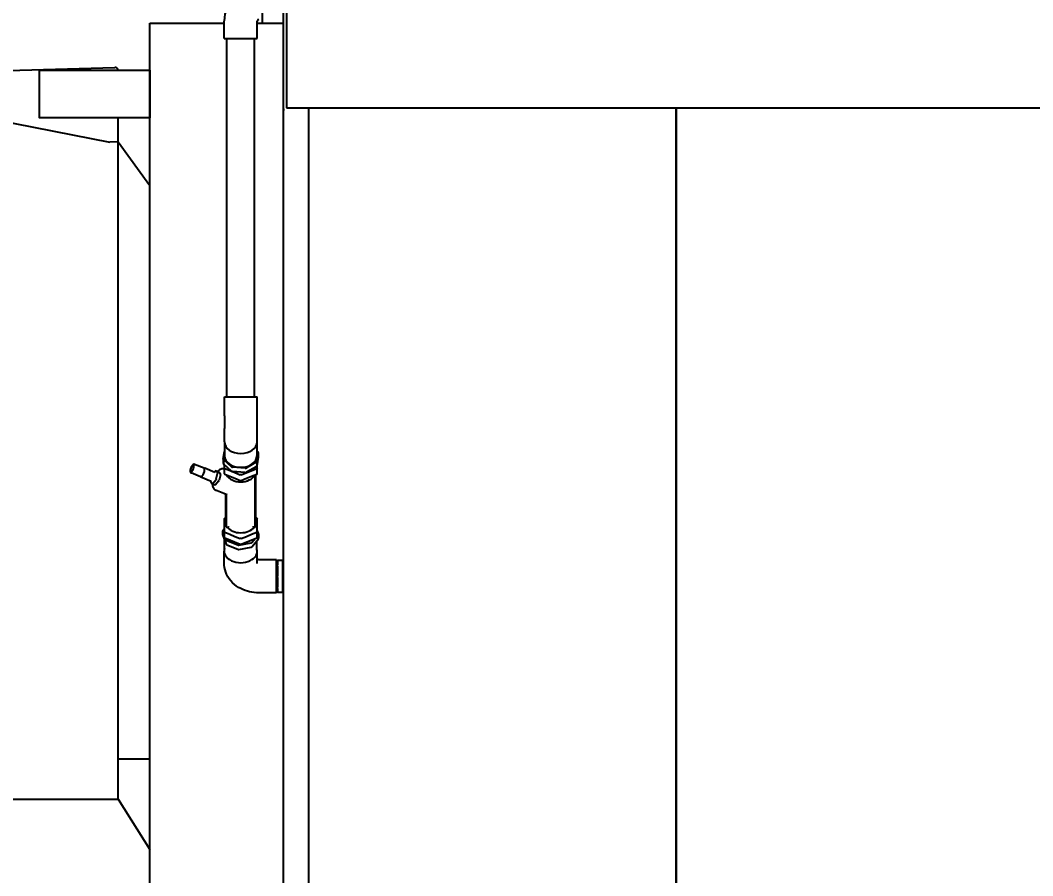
# Model space of a CAD drawing. Header units: millimetres. Extents: x 16200 to 32328, y 19251 to 29476.
# Drawn here: x 16509.5 to 16570.6, y 19538.2 to 19589.8 of the extents above; entities that cross this region are included whole.
import ezdxf

# ---------------------------------------------------------------- set-up
doc = ezdxf.new("R2010")
doc.units = ezdxf.units.MM
doc.header["$LTSCALE"] = 5
for name, color, linetype in [('COIL-CONTROL', 2, 'Continuous'), ('CONDENSER-SST-CONTROL', 1, 'Continuous'), ('RECIRCULATION-CONTROL', 3, 'Continuous'), ('UNIT', 6, 'Continuous')]:
    doc.layers.add(name, color=color, linetype=linetype)
doc.styles.add('SUBMITTAL', font='romans.shx', dxfattribs={"width": 0.75})
doc.dimstyles.new('SUBMITTAL', dxfattribs={"dimtxt": 0.09375, "dimasz": 0.09375, "dimexe": 0.03125, "dimexo": 0.0625, "dimgap": 0.0625, "dimtad": 0, "dimdec": 4, "dimzin": 4, "dimdsep": 46, "dimlunit": 4, "dimtxsty": 'SUBMITTAL', "dimcen": 0.09375, "dimclre": 6, "dimadec": 0, "dimazin": 0, "dimtfac": 1, "dimtdec": 0, "dimtofl": 0, "dimtmove": 0, "dimatfit": 3, "dimfxl": 0, "dimfrac": 2, "dimtolj": 1, "dimtzin": 4, "dimarcsym": 0})

# ---------------------------------------------------------------- blocks, each defined once
blk = doc.blocks.new('*D7')
at = {"layer": 'UNIT', "color": 6, "lineweight": -2}
for p, q in [((16500.854, 19583.63), (16500.854, 19477.943)), ((16525.393, 19510.158), (16525.393, 19477.943))]:
    blk.add_line(p, q, dxfattribs=at)
at = {"layer": 'UNIT', "color": 3, "lineweight": -2}
for p, q in [((16500.854, 19480.543), (16493.523, 19480.543)), ((16520.843, 19480.543), (16505.404, 19480.543))]:
    blk.add_line(p, q, dxfattribs=at)
at = {"layer": 'UNIT', "color": 3}
for points in [[(16505.404, 19481.301), (16505.404, 19479.785), (16500.854, 19480.543)], [(16520.843, 19481.301), (16520.843, 19479.785), (16525.393, 19480.543)]]:
    blk.add_solid(points, dxfattribs=at)
at = {"layer": 'UNIT', "color": 3, "insert": (16477.841, 19480.543), "char_height": 4.55, "attachment_point": 5, "style": 'SUBMITTAL'}
blk.add_mtext('\\A1;2\'-0 1/2"', dxfattribs=at)

msp = doc.modelspace()

# ---------------------------------------------------------------- linework, layer by layer
at = {"layer": 'COIL-CONTROL'}
msp.add_line((16517.3253, 19589.59), (16525.3927, 19589.59), dxfattribs=at)
at = {"layer": 'RECIRCULATION-CONTROL'}
for p, q in [((16519.8206, 19562.8176), (16519.7638, 19562.6088)), ((16519.7638, 19562.6088), (16519.8206, 19562.5392)), ((16519.9343, 19562.9568), (16519.8206, 19562.8176)), ((16519.8206, 19562.5392), (16519.9343, 19562.6784)), ((16519.9911, 19562.8872), (16519.9343, 19562.9568)), ((16519.9343, 19562.6784), (16519.9911, 19562.8872)), ((16520.5953, 19562.7526), (16520.0157, 19562.9893)), ((16521.2506, 19562.5064), (16520.6323, 19562.7588)), ((16521.2231, 19562.5176), (16521.27, 19562.5751)), ((16521.3253, 19562.5909), (16521.27, 19562.5751)), ((16521.3253, 19562.5909), (16521.4958, 19562.5213)), ((16521.4138, 19562.4824), (16521.3253, 19562.5909)), ((16520.387, 19562.2423), (16519.8074, 19562.479)), ((16521.0274, 19561.9596), (16520.4091, 19562.2121)), ((16520.9805, 19561.9788), (16521.0005, 19561.928)), ((16521.0005, 19561.928), (16521.0891, 19561.8195)), ((16521.1186, 19561.8315), (16521.2957, 19562.0485)), ((16521.4662, 19561.9789), (16521.2891, 19561.7619)), ((16521.3253, 19562.1088), (16521.2957, 19562.0485)), ((16521.3253, 19562.1088), (16521.4138, 19562.4342)), ((16521.4138, 19562.4824), (16521.4138, 19562.4342)), ((16521.4662, 19561.9789), (16521.4958, 19562.0392)), ((16521.1186, 19561.8315), (16521.0891, 19561.8195)), ((16521.0891, 19561.8195), (16521.2596, 19561.7499)), ((16521.2596, 19561.7499), (16521.2891, 19561.7619)), ((16524.9627, 19557.2429), (16523.9065, 19557.2429)), ((16524.9627, 19555.2429), (16524.9627, 19557.2429)), ((16524.9627, 19557.0729), (16525.0182, 19557.0729)), ((16525.0182, 19557.1956), (16525.0182, 19557.2062)), ((16525.0182, 19557.2062), (16525.3302, 19557.2062)), ((16525.0182, 19557.1956), (16525.0182, 19556.9297)), ((16525.3302, 19557.2062), (16525.3302, 19555.2796)), ((16525.0182, 19556.8627), (16525.0182, 19556.9297)), ((16525.0182, 19556.8627), (16525.0182, 19556.2586)), ((16525.0182, 19556.1668), (16525.0182, 19556.2586)), ((16525.0182, 19556.1668), (16525.0182, 19555.5783)), ((16524.9627, 19555.2429), (16523.9065, 19555.2429)), ((16524.9627, 19555.4129), (16525.0182, 19555.4129)), ((16525.0182, 19555.5155), (16525.0182, 19555.5783)), ((16525.0182, 19555.5155), (16525.0182, 19555.2873)), ((16525.0182, 19555.2796), (16525.0182, 19555.2873)), ((16525.0182, 19555.2796), (16525.3302, 19555.2796))]:
    msp.add_line(p, q, dxfattribs=at)
msp.add_arc((16523.9065, 19589.7114), 2.1, 90, 180, dxfattribs=at)
msp.add_ellipse((16520.4912, 19562.4975), major_axis=(0.1042, 0.2551), ratio=0.3535534, start_param=3.1415927, end_param=6.2831853, dxfattribs=at)
for points, knots in [([(16520.0157, 19562.9893), (16520.0054, 19562.9935), (16519.9942, 19562.995), (16519.9709, 19562.9934), (16519.9591, 19562.9896), (16519.9308, 19562.9755), (16519.9152, 19562.9629), (16519.8831, 19562.93), (16519.8668, 19562.9089), (16519.8371, 19562.8626), (16519.8236, 19562.838), (16519.7998, 19562.7868), (16519.7893, 19562.7604), (16519.7721, 19562.7077), (16519.7653, 19562.6815), (16519.756, 19562.6308), (16519.7537, 19562.6065), (16519.7546, 19562.5602), (16519.7579, 19562.5385), (16519.7709, 19562.5111), (16519.7756, 19562.5037), (16519.7886, 19562.4895), (16519.7974, 19562.483), (16519.8074, 19562.479)], [5.4261134, 5.4261134, 5.4261134, 5.4261134, 5.5971606, 5.5971606, 5.8067275, 5.8067275, 6.1423947, 6.1423947, 6.5140367, 6.5140367, 6.8590182, 6.8590182, 7.195944, 7.195944, 7.5335492, 7.5335492, 7.8809672, 7.8809672, 8.2554135, 8.2554135, 8.4021613, 8.4021613, 8.567706, 8.567706, 8.567706, 8.567706]), ([(16520.5777, 19562.7598), (16520.5778, 19562.7599), (16520.578, 19562.7599), (16520.5865, 19562.7626), (16520.5953, 19562.7642), (16520.6138, 19562.7642), (16520.6234, 19562.7624), (16520.6323, 19562.7588)], [0.56947316, 0.56947316, 0.56947316, 0.56947316, 0.5715822, 0.5715822, 0.71432707, 0.71432707, 0.85707195, 0.85707195, 0.85707195, 0.85707195]), ([(16520.4091, 19562.2121), (16520.4002, 19562.2157), (16520.3921, 19562.2212), (16520.3789, 19562.2341), (16520.3737, 19562.2414), (16520.3695, 19562.2493), (16520.3694, 19562.2494), (16520.3694, 19562.2495)], [3.9986646, 3.9986646, 3.9986646, 3.9986646, 4.14140948, 4.14140948, 4.28415435, 4.28415435, 4.28626339, 4.28626339, 4.28626339, 4.28626339]), ([(16521.1074, 19561.812), (16521.1069, 19561.804), (16521.1066, 19561.7961), (16521.1041, 19561.7188), (16521.1087, 19561.6519), (16521.1483, 19561.5599), (16521.1598, 19561.5388), (16521.1971, 19561.4886), (16521.2278, 19561.4599), (16521.273, 19561.4362), (16521.2806, 19561.4326), (16521.2883, 19561.4295)], [7.75903695, 7.75903695, 7.75903695, 7.75903695, 7.80734887, 7.80734887, 8.23326363, 8.23326363, 8.35694093, 8.35694093, 8.53344057, 8.53344057, 8.56770601, 8.56770601, 8.56770601, 8.56770601])]:
    msp.add_open_spline(points, degree=3, knots=knots, dxfattribs=at)
at = {"layer": 'UNIT'}
for p, q in [((16524.1033, 19599.7711), (16524.1033, 19589.59)), ((16525.3927, 19512.7577), (16525.3927, 19593.1124)), ((16525.5594, 19592.9339), (16525.5594, 19584.4836)), ((16501.6738, 19586.5151), (16515.215, 19586.9223)), ((16515.4209, 19586.4964), (16515.4209, 19586.7234)), ((16515.4209, 19582.4295), (16515.4209, 19586.4964)), ((16515.4209, 19586.0795), (16517.3253, 19586.0795)), ((16502.2134, 19584.9037), (16514.9209, 19582.4093)), ((16525.5594, 19584.4836), (16619.7312, 19584.4836)), ((16526.8927, 19584.4836), (16526.8927, 19518.8224)), ((16549.0464, 19584.4836), (16549.0464, 19520.9759)), ((16549.0858, 19520.9759), (16549.0858, 19584.4836)), ((16515.4209, 19582.4268), (16514.9209, 19582.4093)), ((16515.4209, 19542.8056), (16515.4209, 19582.4295)), ((16515.4209, 19582.4268), (16517.3253, 19579.8016)), ((16515.4209, 19545.243), (16517.3253, 19545.243)), ((16502.4209, 19542.8056), (16515.4209, 19542.8056)), ((16515.4209, 19542.8056), (16517.3253, 19539.7741))]:
    msp.add_line(p, q, dxfattribs=at)
msp.add_open_spline([(16515.4209, 19586.7234), (16515.4209, 19586.7832), (16515.3923, 19586.8424), (16515.3454, 19586.8795), (16515.3088, 19586.9085), (16515.2617, 19586.9239), (16515.215, 19586.9223)], degree=3, knots=[-1, -1, -1, -1, -0.4385856, -0.4385856, -0.4385856, 0, 0, 0, 0], dxfattribs=at)
msp.add_open_spline([(16525.3865, 19584.4162), (16525.3906, 19584.382), (16525.3927, 19584.3467), (16525.3927, 19584.3115)], degree=3, dxfattribs=at)

# ---------------------------------------------------------------- dimensions: what is measured, and where the dimension line sits
at = {"layer": 'UNIT', "color": 3}
dim = msp.add_linear_dim(base=(16525.3927, 19480.5429), p1=(16500.8535, 19586.2298), p2=(16525.3927, 19512.7577), angle=180, dimstyle='SUBMITTAL', override={"dimscale": 65, "dimtxt": 0.07, "dimasz": 0.07, "dimexe": 0.04, "dimexo": 0.04, "dimgap": 0.03125, "dimdec": 3, "dimzin": 3, "dimclrd": 3, "dimclrt": 3, "dimtdec": 3, "dimtix": 1}, dxfattribs=at)
dim.commit()
dim.dimension.update_dxf_attribs({"geometry": '*D7', "text_midpoint": (16477.8413, 19480.5429), "dimtype": 160})

# ---------------------------------------------------------------- next in the draw order: wipeouts: each hides what was drawn before it
for points, layer in [([(16510.676, 19586.7469), (16510.676, 19583.8719), (16517.3253, 19583.8719), (16517.3253, 19586.7469)], 'CONDENSER-SST-CONTROL'), ([(16521.8065, 19588.6552), (16521.8065, 19589.7114), (16523.8065, 19589.7114), (16523.8065, 19588.6552)], 'RECIRCULATION-CONTROL')]:
    msp.add_wipeout(points).dxf.layer = layer

# ---------------------------------------------------------------- next in the draw order: linework, layer by layer
at = {"layer": 'COIL-CONTROL'}
msp.add_line((16517.326, 19518.4828), (16517.3252, 19589.59), dxfattribs=at)
at = {"layer": 'CONDENSER-SST-CONTROL'}
msp.add_lwpolyline([(16510.676, 19586.7469), (16517.3253, 19586.7469), (16517.3253, 19583.8719), (16510.676, 19583.8719)], close=True, dxfattribs=at)
at = {"layer": 'RECIRCULATION-CONTROL'}
for p, q in [((16521.8065, 19588.6552), (16521.8065, 19589.7114)), ((16523.8065, 19588.6552), (16523.8065, 19589.7114))]:
    msp.add_line(p, q, dxfattribs=at)
msp.add_arc((16523.9065, 19589.7114), 0.1, 90, 180, dxfattribs=at)

# ---------------------------------------------------------------- next in the draw order: wipeouts: each hides what was drawn before it
msp.add_wipeout([(16521.8065, 19588.6552), (16521.8065, 19567.0617), (16521.8065, 19555.2429), (16523.9065, 19555.2429), (16523.8065, 19588.6552)]).dxf.layer = 'RECIRCULATION-CONTROL'

# ---------------------------------------------------------------- next in the draw order: linework, layer by layer
for p, q in [((16521.8065, 19588.6552), (16523.8065, 19588.6552)), ((16521.9765, 19567.0617), (16521.9765, 19588.6552)), ((16523.6365, 19567.0617), (16523.6365, 19588.6552)), ((16521.8221, 19567.0617), (16523.7908, 19567.0617)), ((16521.8221, 19565.9164), (16521.8221, 19567.0617)), ((16523.7908, 19565.9164), (16523.7908, 19567.0617)), ((16521.8221, 19565.9164), (16521.8221, 19565.1508)), ((16523.7908, 19565.1508), (16523.7908, 19565.9164)), ((16521.8221, 19564.341), (16521.8221, 19565.1508)), ((16523.7908, 19564.341), (16523.7908, 19565.1508)), ((16521.7564, 19563.3115), (16521.8265, 19563.7738)), ((16521.8265, 19564.2754), (16521.8265, 19563.5044)), ((16523.7865, 19564.2754), (16523.7865, 19563.5044)), ((16523.7865, 19563.7885), (16523.8371, 19563.7441)), ((16521.7559, 19563.3047), (16521.7559, 19563.0396)), ((16522.2569, 19562.843), (16521.7759, 19563.2648)), ((16523.8565, 19563.6974), (16523.7749, 19563.1586)), ((16523.8565, 19563.4322), (16523.7749, 19562.8935)), ((16523.857, 19563.7042), (16523.857, 19563.439)), ((16522.2569, 19562.5778), (16521.7759, 19562.9996)), ((16521.8065, 19562.9728), (16521.8065, 19562.7868)), ((16521.8406, 19562.7451), (16521.8065, 19562.7868)), ((16521.8065, 19562.7868), (16521.8065, 19562.4249)), ((16521.8406, 19562.7451), (16522.2644, 19562.572)), ((16522.3023, 19562.5566), (16522.7724, 19562.3647)), ((16523.0793, 19562.762), (16522.3174, 19562.8197)), ((16523.0793, 19562.4968), (16522.3174, 19562.5545)), ((16522.8406, 19562.3647), (16523.7724, 19562.7451)), ((16523.7419, 19563.1159), (16523.1454, 19562.7757)), ((16523.7419, 19562.8507), (16523.1454, 19562.5105)), ((16523.8065, 19562.7868), (16523.7724, 19562.7451)), ((16523.8065, 19562.7868), (16523.8065, 19563.1019)), ((16523.8065, 19562.4249), (16523.8065, 19562.7868)), ((16521.4958, 19562.5213), (16521.5843, 19562.4128)), ((16521.5843, 19562.3646), (16521.4958, 19562.0392)), ((16521.5843, 19562.3646), (16521.5843, 19562.4128)), ((16521.8065, 19562.4249), (16521.8406, 19562.3832)), ((16522.1528, 19562.2557), (16521.8406, 19562.3832)), ((16522.4601, 19562.1303), (16522.1528, 19562.2557)), ((16522.7724, 19562.0028), (16522.4601, 19562.1303)), ((16522.8406, 19562.3647), (16522.7724, 19562.3647)), ((16522.7724, 19562.0028), (16522.8406, 19562.0028)), ((16522.8065, 19561.9932), (16522.7724, 19562.0028)), ((16522.8406, 19562.0028), (16522.8065, 19561.9932)), ((16523.1528, 19562.1303), (16522.8406, 19562.0028)), ((16523.4601, 19562.2557), (16523.1528, 19562.1303)), ((16523.7724, 19562.3832), (16523.4601, 19562.2557)), ((16523.6815, 19559.2322), (16523.6815, 19562.3461)), ((16523.7208, 19559.481), (16523.7208, 19562.3621)), ((16523.7724, 19562.3832), (16523.8065, 19562.4249)), ((16521.9788, 19561.1476), (16521.2883, 19561.4295)), ((16521.8921, 19561.183), (16521.8921, 19560.8396)), ((16521.8921, 19560.8396), (16521.8921, 19559.481)), ((16521.9315, 19561.1669), (16521.9315, 19559.2322)), ((16521.8065, 19559.7059), (16521.8406, 19559.7477)), ((16521.8065, 19559.7059), (16521.8065, 19559.4509)), ((16521.8921, 19559.7687), (16521.8406, 19559.7477)), ((16523.7724, 19559.7477), (16523.7208, 19559.7687)), ((16523.7724, 19559.7477), (16523.8065, 19559.7059)), ((16523.8065, 19559.4509), (16523.8065, 19559.7059)), ((16521.7236, 19558.7177), (16521.7236, 19558.9829)), ((16521.7267, 19558.9663), (16521.8065, 19558.7572)), ((16521.8065, 19559.1017), (16521.7356, 19559.0146)), ((16521.8065, 19559.4509), (16521.8065, 19559.2001)), ((16521.8065, 19559.2001), (16521.8065, 19558.9451)), ((16521.8406, 19558.9033), (16521.8065, 19558.9451)), ((16521.8065, 19558.9451), (16521.8065, 19558.5832)), ((16521.8406, 19558.9033), (16522.1528, 19558.7758)), ((16521.9708, 19559.2044), (16522.0681, 19559.2044)), ((16523.4601, 19558.7758), (16523.7724, 19558.9033)), ((16523.6421, 19559.2044), (16523.5448, 19559.2044)), ((16523.8065, 19558.9451), (16523.7724, 19558.9033)), ((16523.8065, 19559.2001), (16523.8065, 19559.4509)), ((16523.8065, 19558.9451), (16523.8065, 19559.2001)), ((16523.8862, 19558.8168), (16523.8065, 19559.0259)), ((16523.8065, 19558.5832), (16523.8065, 19558.9451)), ((16521.7267, 19558.7012), (16521.9262, 19558.178)), ((16521.8065, 19558.5832), (16521.8406, 19558.5414)), ((16521.8265, 19557.8118), (16521.8265, 19558.4395)), ((16522.7724, 19558.161), (16521.8406, 19558.5414)), ((16521.8976, 19558.5181), (16521.9262, 19558.4432)), ((16521.9682, 19558.4046), (16522.6324, 19558.1343)), ((16522.1528, 19558.7758), (16522.4601, 19558.6504)), ((16522.4601, 19558.6504), (16522.7724, 19558.5229)), ((16522.7007, 19558.1281), (16523.4406, 19558.2691)), ((16522.8406, 19558.5229), (16522.7724, 19558.5229)), ((16522.8406, 19558.5229), (16523.1528, 19558.6504)), ((16523.7724, 19558.5414), (16522.8406, 19558.161)), ((16523.1528, 19558.6504), (16523.4601, 19558.7758)), ((16523.4952, 19558.0336), (16523.8773, 19558.5033)), ((16523.4952, 19558.2988), (16523.6529, 19558.4926)), ((16523.7724, 19558.5414), (16523.8065, 19558.5832)), ((16523.7865, 19557.8118), (16523.7865, 19558.3916)), ((16523.8065, 19558.6814), (16523.8773, 19558.7685)), ((16523.8893, 19558.535), (16523.8893, 19558.8002)), ((16521.8065, 19557.0207), (16521.8065, 19557.7676)), ((16521.9682, 19558.1394), (16522.6324, 19557.8692)), ((16522.7007, 19557.8629), (16523.4406, 19558.0039)), ((16522.8065, 19558.1514), (16522.7724, 19558.161)), ((16522.7724, 19558.161), (16522.8406, 19558.161)), ((16522.8406, 19558.161), (16522.8065, 19558.1514)), ((16523.8065, 19557.0207), (16523.8065, 19557.7676))]:
    msp.add_line(p, q, dxfattribs=at)
for centre, major_axis, start_param, end_param in [((16522.8065, 19564.341), (0.9844, 0), 3.1415927, 6.2831853), ((16523.767, 19563.7042), (0.09, 0), 6.1764899, 6.9618881), ((16521.8459, 19563.3047), (-0.09, 0), 6.1764899, 6.9618881), ((16522.8065, 19563.5044), (0.98, 0), 3.1415927, 6.2831853), ((16523.6854, 19563.1654), (0.09, 0), 5.3910918, 6.1764899), ((16523.767, 19563.439), (0.09, 0), 6.1764899, 6.2831853), ((16521.8459, 19563.0396), (-0.09, 0), 0, 0.6787028), ((16522.327, 19562.8829), (-0.09, 0), 0.6787028, 1.4641009), ((16522.327, 19562.6178), (-0.09, 0), 0.6787028, 1.4641009), ((16523.0889, 19562.8252), (-0.09, 0), 1.4641009, 2.2494991), ((16523.6854, 19562.9002), (0.09, 0), 5.3910918, 6.1764899), ((16522.8065, 19562.6007), (0.9375, 0), 3.5442199, 5.880558), ((16523.0889, 19562.5601), (-0.09, 0), 1.4641009, 2.2494991), ((16521.9315, 19559.481), (0, -0.0557), 4.712389, 6.2831853), ((16523.6815, 19559.481), (0, -0.0557), 0, 1.5707963), ((16521.8136, 19558.9829), (-0.09, 0), 5.7611014, 6.5464996), ((16521.9708, 19559.2322), (-0.0394, 0), 0, 1.5707963), ((16522.8065, 19559.5301), (0.9375, 0), 3.6552186, 5.7695593), ((16522.0681, 19559.1765), (0.0394, 0), 0.6309122, 1.5707963), ((16523.5448, 19559.1765), (0.0394, 0), 1.5707963, 2.5106805), ((16523.6421, 19559.2322), (0.0394, 0), 4.712389, 6.2831853), ((16521.8136, 19558.7177), (-0.09, 0), 0, 0.2633143), ((16522.0131, 19558.4597), (-0.09, 0), 0.2633143, 1.0487124), ((16523.4172, 19558.3305), (0.09, 0), 4.9757032, 5.7611014), ((16523.7993, 19558.8002), (0.09, 0), 5.7611014, 6.5464996), ((16523.7993, 19558.535), (0.09, 0), 5.7611014, 6.2831853), ((16522.8065, 19557.7676), (1, 0), 2.9412578, 6.4835201), ((16522.0131, 19558.1946), (-0.09, 0), 0.2633143, 1.0487124), ((16522.6773, 19558.1895), (0.09, 0), 4.1903051, 4.9757032), ((16522.6773, 19557.9243), (0.09, 0), 4.1903051, 4.9757032), ((16523.4172, 19558.0654), (0.09, 0), 4.9757032, 5.7611014)]:
    msp.add_ellipse(centre, major_axis=major_axis, ratio=0.7071068, start_param=start_param, end_param=end_param, dxfattribs=at)
for points, knots in [([(16521.8065, 19562.7031), (16521.7768, 19562.715), (16521.745, 19562.721), (16521.6812, 19562.7225), (16521.65, 19562.7169), (16521.5833, 19562.6961), (16521.551, 19562.6782), (16521.4801, 19562.6289), (16521.4446, 19562.5945), (16521.4111, 19562.5558)], [5.42836889, 5.42836889, 5.42836889, 5.42836889, 5.55974028, 5.55974028, 5.71023887, 5.71023887, 5.92421725, 5.92421725, 6.23478242, 6.23478242, 6.23478242, 6.23478242]), ([(16523.9065, 19557.2429), (16523.8865, 19557.2429), (16523.8666, 19557.244), (16523.8332, 19557.2476), (16523.8194, 19557.2497), (16523.8065, 19557.2522)], [1.57079633, 1.57079633, 1.57079633, 1.57079633, 1.7230172, 1.7230172, 1.83684133, 1.83684133, 1.83684133, 1.83684133]), ([(16523.9065, 19555.2429), (16523.7172, 19555.2429), (16523.528, 19555.2638), (16523.1573, 19555.3489), (16522.9757, 19555.4132), (16522.6301, 19555.5908), (16522.4657, 19555.7042), (16522.1725, 19555.9896), (16522.0437, 19556.1625), (16521.8747, 19556.5303), (16521.8245, 19556.7168), (16521.8078, 19556.9455), (16521.8065, 19556.9831), (16521.8065, 19557.0207)], [1.5707963, 1.5707963, 1.5707963, 1.5707963, 1.8849556, 1.8849556, 2.1991149, 2.1991149, 2.5132741, 2.5132741, 2.8274334, 2.8274334, 3.0900893, 3.0900893, 3.1415927, 3.1415927, 3.1415927, 3.1415927])]:
    msp.add_open_spline(points, degree=3, knots=knots, dxfattribs=at)

doc.saveas('drawing.dxf')
